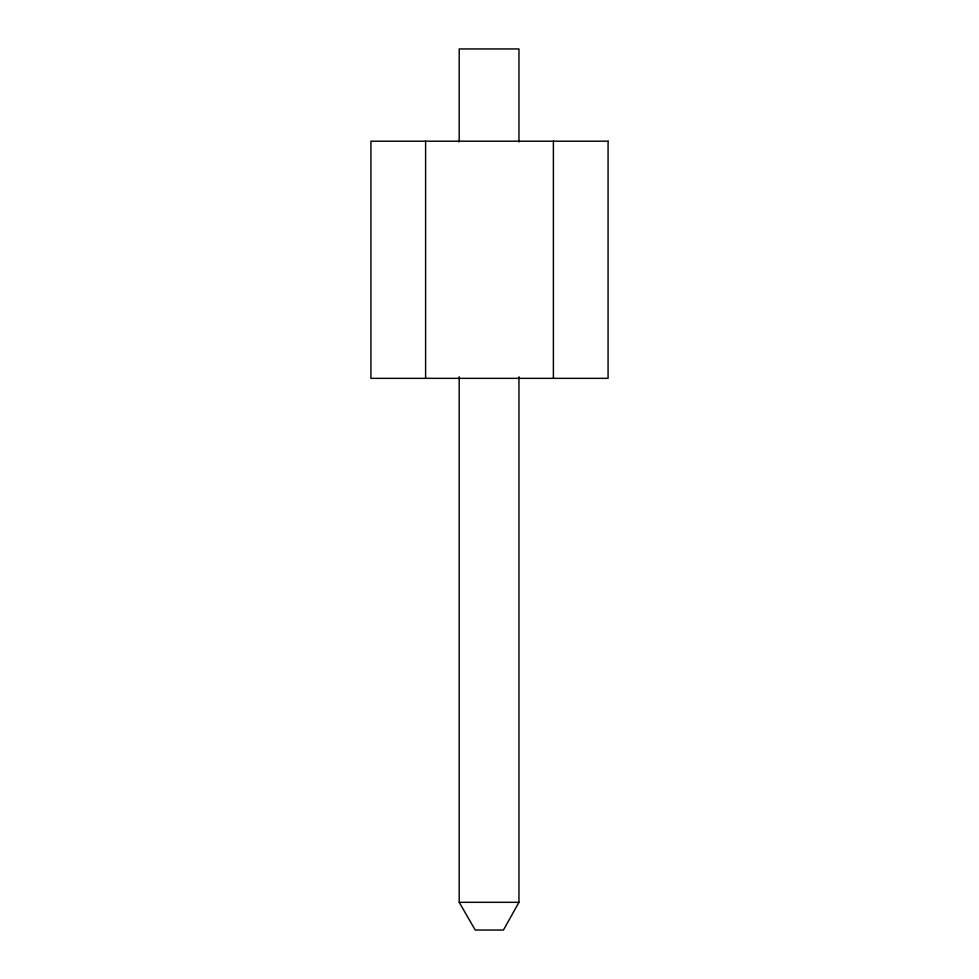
<?xml version="1.0" encoding="UTF-8"?>
<svg xmlns="http://www.w3.org/2000/svg" width="979" height="979" viewBox="0 0 979 979"><rect width="100%" height="100%" fill="white"/><g stroke="black" fill="none" stroke-linecap="round" stroke-linejoin="round"><path stroke-width="1.47" d="M518.956 376.805L518.956 902.32L503.426 930.05L475.243 930.05L459.2 902.32L459.2 376.805M459.2 902.32L518.956 902.32M553.392 141.196L553.392 378.347M518.956 141.967L518.956 48.95L459.2 48.95L459.2 141.967M425.608 141.196L425.608 378.347M608.081 141.196L370.919 141.196L370.919 378.347L608.081 378.347L608.081 141.196"/></g></svg>
